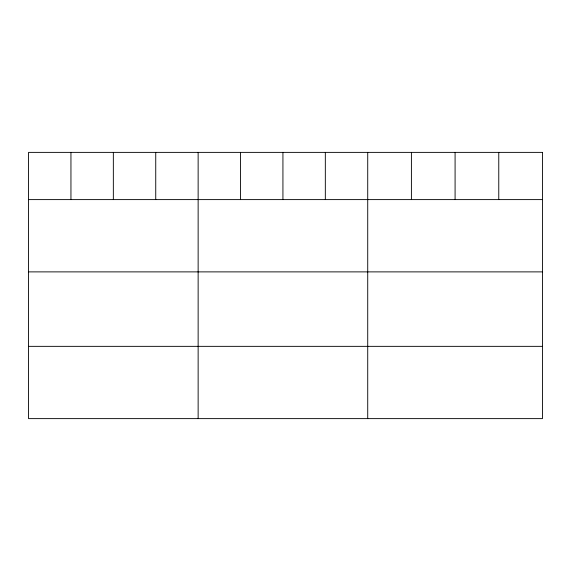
<?xml version="1.0" encoding="UTF-8"?>
<svg xmlns="http://www.w3.org/2000/svg" width="571" height="571" viewBox="0 0 571 571"><rect width="100%" height="100%" fill="white"/><g stroke="black" fill="none" stroke-linecap="round" stroke-linejoin="round"><path stroke-width="0.86" d="M28.55 199.607L542.45 199.607M28.55 271.882L542.45 271.882M28.55 346.347L542.45 346.347M498.768 152.378L498.768 199.607M455.087 152.378L455.087 199.607M411.405 152.378L411.405 199.607M367.724 152.378L367.724 418.622M325.327 152.378L325.327 199.607M282.93 152.378L282.93 199.607M240.534 152.378L240.534 199.607M198.137 152.378L198.137 418.622M155.74 152.378L155.74 199.607M113.344 152.378L113.344 199.607M70.947 152.378L70.947 199.607M542.45 152.378L28.55 152.378L28.55 418.622L542.45 418.622L542.45 152.378"/></g></svg>
